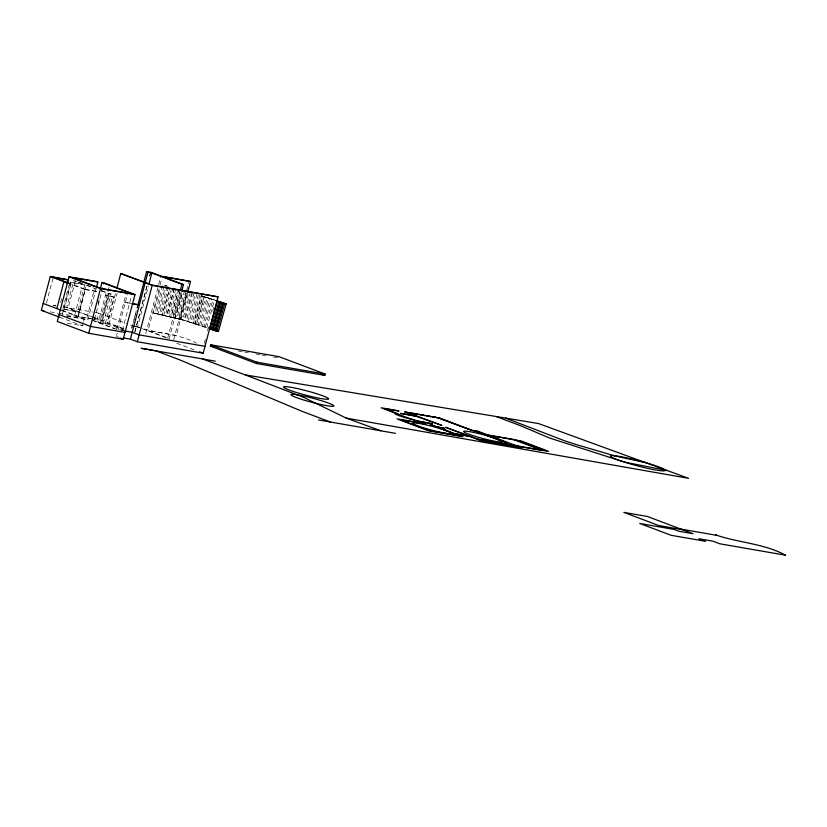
<?xml version="1.0" encoding="UTF-8"?>
<svg xmlns="http://www.w3.org/2000/svg" width="827" height="827" viewBox="0 0 827 827"><rect width="100%" height="100%" fill="white"/><g stroke="black" fill="none" stroke-linecap="round" stroke-linejoin="round"><path stroke-width="0.62" stroke-dasharray="4.13 3.1" d="M46.426 303.013L53.238 277.241M60.598 302.63L61.901 297.72M62.759 309.091L69.892 282.09L84.788 284.674L77.655 311.676L62.759 309.091L79.02 312.192L90.867 316.658M62.335 314.115L71.349 279.971M64.124 309.598L71.256 282.607L69.892 282.09M75.381 280.818L68.248 307.82L93.358 317.289M74.595 315.304L81.728 288.303M79.02 312.192L86.153 285.191L71.256 282.607M78.017 316.596L85.15 289.595L68.703 283.392M93.11 318.943L78.214 316.348L85.346 289.347L68.693 283.072M67.307 323.171L82.359 325.786L83.269 322.354M83.568 321.207L84.168 318.912L61.57 310.394M96.263 288.137L87.879 319.832L86.515 319.325L94.567 288.84M98.082 303.478L99.044 299.819M101.307 291.28L103.241 283.971M94.474 319.46L101.607 292.458M124.526 330.376L97.007 320.008L98.826 313.133L93.761 312.255M113.857 297.079L105.432 295.332L113.857 297.079L106.714 324.07L98.299 322.334L106.383 291.735M123.802 330.521L116.741 329.291L99.664 322.85L109.65 285.046M101.69 290.732L111.014 294.092L103.882 321.093L101.535 320.69L108.668 293.688L101.556 291.001M103.882 321.093L101.731 320.442L108.864 293.44M102.517 320.576L109.65 293.575M105.349 323.564L112.482 296.562M123.905 329.125L107.686 323.006L115.852 292.086M123.678 328.722L109.247 323.274L117.093 293.595M116.741 329.291L126.417 292.675M118.116 329.808L127.472 294.371M116.607 335.535L117.217 333.24M122.386 330.397L131.41 296.252M131.71 328.061L132.32 325.766L126.335 323.512M133.933 319.625L134.904 315.945M135.225 314.715L137.499 306.124M131.834 328.04L132.816 324.339M133.137 323.109L135.421 314.467M137.055 308.295L138.026 304.594M134.729 332.175L147.247 284.715M149.522 276.125L150.493 272.445M134.925 331.927L147.134 285.697M149.728 275.887L150.7 272.197M166.454 337.85L137.592 326.965L148.291 286.462M145.779 333.508L158.35 285.884M158.681 284.653L160.945 276.063M181.227 293.161L169.225 338.574L148.043 330.583L159.714 286.4M160.045 285.17L161.668 279.04M167.664 338.295L179.986 291.662M173.701 339.566L188.845 282.203M187.295 293.771L176.265 335.493L148.043 330.583M204.248 343.329L205.561 338.377M207.525 330.965L208.828 326.014M212.746 311.169L214.059 306.228M164.004 286.524L156.386 313.764L153.377 312.916L160.831 286.431M162.712 285.594L154.845 313.402L156.386 313.764M167.085 286.638L159.301 314.456L157.843 314.115L165.814 285.635L164.356 285.294M168.543 286.979L160.758 314.798L162.206 315.149L169.659 288.664M172.905 288.013L165.121 315.842L162.206 315.015L169.659 288.53M163.663 315.49L171.447 287.672M174.363 288.365L166.568 316.048L165.121 315.697L168.036 316.534L175.82 288.706M174.363 288.499L166.578 316.183L168.036 316.534M178.735 289.533L170.951 317.217L169.494 316.875L177.278 289.057M181.64 290.091L173.856 317.909L170.941 317.082L178.735 289.398M180.183 289.739L172.398 317.568L173.856 317.909M184.555 290.784L176.771 318.602L175.314 318.116L183.098 290.432M176.771 318.602L175.314 318.261L183.108 290.577M186.013 291.125L178.229 318.953L179.686 319.294L187.471 291.611M190.375 292.158L182.591 319.987L181.144 319.635L179.676 319.16L187.471 291.476M181.144 319.635L188.928 291.817M191.833 292.51L184.049 320.194L182.591 319.853L206.688 327.688M192.567 292.892L184.783 320.576L186.24 320.917M194.025 293.234L186.24 321.062L189.156 321.889M187.708 321.538L195.492 293.719M196.95 294.205L189.166 322.023L190.624 322.375M198.408 294.681L190.624 322.509L192.081 322.85M199.876 295.167L192.091 322.995L193.539 323.336L201.333 295.652L202.791 296.138L195.007 323.822M195.007 323.957L202.801 296.273L205.716 297.1L197.932 324.928L199.39 325.269M200.847 325.91L208.642 298.071L205.716 297.244L207.174 297.586L199.39 325.414L202.305 326.241M203.773 326.727L202.315 326.396L210.099 298.557L211.557 299.033L203.773 326.861L205.23 327.203M206.698 327.833L214.482 300.005L211.567 299.178L213.025 299.519L205.241 327.347L208.156 328.174M85.346 289.347L97.762 291.507M85.15 289.595L97.813 291.797M108.668 293.688L111.014 294.092M130.976 303.364L123.916 302.134L131.162 303.674M53.29 305.215L55.833 305.649M63.41 306.972L92.5 312.037M53.548 305.535L56.029 305.969M133.302 325.941L136.238 326.448L134.863 325.931C154.845 333.777 177.257 332.785 196.557 343.143M50.209 311.862L57.797 313.185M59.058 313.402L90.681 318.902M91.952 319.129L97.007 320.008M133.674 326.283L137.592 326.965M66.615 315.862L86.515 319.325M107.686 323.006L109.247 323.274M66.935 316.193L87.879 319.832M99.664 322.85L106.714 324.07M121.641 330.418L123.998 330.831M238.217 350.989L243.272 351.868M244.534 352.085L248.338 352.747M255.925 354.07L260.981 354.948M262.252 355.165L266.046 355.827M273.634 357.15L278.689 358.029M116.307 336.682L118.654 337.085M165.814 285.77L167.271 286.121L165.814 285.635M202.791 296.138L201.333 295.787L193.549 323.471L196.464 324.308L204.259 296.624L205.716 297.1M211.557 299.033L208.642 298.206L210.099 298.692M153.377 312.916L154.928 313.278M160.748 314.663L159.291 314.322L162.206 315.149M162.206 315.015L165.121 315.842M170.941 317.082L172.398 317.434M175.314 318.116L173.856 317.775L175.314 318.261M178.219 318.808L176.761 318.467L179.686 319.294M179.676 319.16L182.591 319.987M197.922 324.784L196.475 324.442L204.259 296.759L202.801 296.273M207.174 297.586L208.642 298.071M213.025 299.519L214.482 300.005M170.951 317.217L168.026 316.39L169.494 316.875M159.301 314.456L156.386 313.629L157.843 314.115M78.968 282.172L82.555 283.516M87.342 285.325L90.929 286.68M77.107 281.78L73.82 280.539L66.687 307.541L77.655 311.676M78.203 282.193L84.788 284.674M86.153 285.191L95.632 288.768M98.826 313.133L125.146 323.057M176.699 343.215L195.947 350.472M94.557 317.733L101.731 320.442M92.055 317.113L101.535 320.69M93.575 320.545L98.299 322.334M92.004 320.276L114.85 328.898M61.56 310.073L78.214 316.348M59.441 317.144L82.359 325.786"/><path stroke-width="1.24" d="M59.441 317.144L41.35 310.321L50.302 276.445L68.124 279.826L67.152 283.516M56.836 308.605L63.968 281.604M96.583 286.917L97.865 282.038L96.501 281.521L69.065 276.745L57.27 321.424L88.706 333.271L123.202 339.277L134.987 294.598L103.561 282.751L101.99 282.472L100.377 288.571M88.706 333.271L100.491 288.602L69.065 276.745M116.834 288.375L120.752 273.53L152.385 285.139L218.039 296.841L203.163 353.191L137.313 341.737L130.418 339.132L123.357 337.902M143.66 282.803L146.575 271.763L150.7 272.197L160.945 276.063L190.53 281.49L187.936 291.311M132.341 303.881L139.401 305.111L138.026 304.594L143.929 282.276M130.418 339.132L147.94 272.279L146.575 271.763M148.943 284.002L151.858 272.962L147.94 272.279M137.313 341.737L152.189 285.387L120.752 273.53M180.307 290.432L181.93 284.302L151.858 272.962M181.878 290.711L183.491 284.571L162.309 276.58L190.53 281.49M210.389 346.141L210.74 344.797L279.05 356.675L325.135 374.062L324.773 375.406L256.473 363.518L210.389 346.141L212.911 346.585M256.473 363.518L256.825 362.174L210.74 344.797M220.333 302.082L223.249 302.909L215.454 330.593L212.539 329.766L220.333 302.082L226.174 303.871L218.38 331.555L209.624 328.795L217.408 300.976L215.94 300.49M218.866 301.597L211.081 329.28L212.539 329.622L220.323 301.938L217.408 301.111L220.323 301.938M214.007 330.242L221.791 302.558M216.922 331.213L224.717 303.53L223.249 303.044L215.465 330.728L216.922 331.079M215.258 361.161L141.148 348.281L156.055 350.875L178.921 359.528L301.969 411.308L330.407 422.018M318.54 419.961L395.461 433.338M181.93 284.302L183.491 284.571M152.189 285.387L218.039 296.841M97.865 282.038L72.001 277.531L100.698 288.354L132.051 293.812L101.99 282.472M68.124 279.826L53.238 277.241L68.693 283.072M100.491 288.602L134.987 294.598M132.155 303.571L138.026 304.594M41.35 310.321L43.883 310.756M125.166 331.027L132.237 332.268L139.122 334.863L204.972 346.317M90.505 326.396L125.011 332.402M256.825 362.174L325.135 374.062M407.597 412.642L409.262 412.931L404.661 411.856L415.63 415.991L400.733 413.397L416.994 416.508L441.866 425.409L406.233 412.125M439.726 418.379L441.298 418.648L437.679 417.604L471.359 429.988L468.433 429.203M441.101 418.886L444.027 419.682L442.466 419.403M443.83 419.92L446.766 420.705L445.195 420.436M446.559 420.953L449.495 421.739L447.934 421.47M449.299 421.987L452.235 422.773L450.663 422.494M452.028 423.01L454.964 423.806L453.392 423.527M454.767 424.044L457.693 424.83L456.132 424.561M457.496 425.078L460.432 425.864L458.861 425.595M460.225 426.101L463.161 426.897L461.6 426.618M462.965 427.135L465.901 427.921L464.329 427.652M465.694 428.169L468.63 428.955L467.059 428.686M414.627 420.395L432.459 423.775L415.991 420.902L412.57 419.62A15.486 1.458 14.8 0 1 395.523 413.19L381.144 407.763L397.601 410.626L398.976 411.143L384.079 408.548L397.921 413.779A28.645 2.698 14.8 0 0 413.314 419.578L416.188 420.664M436.274 426.649L444.699 428.386L437.638 427.156M454.726 433.606L468.837 436.056M456.09 434.123L470.201 436.573M477.096 439.168L542.946 450.632L512.874 439.292L484.653 434.382L474.409 430.516M680.848 529.094L716.916 535.369L715.541 534.852C738.573 542.884 763.672 543.36 785.65 555.237L719.8 543.784L712.905 541.178L698.794 538.728L705.689 541.323L671.193 535.317L639.757 523.47L674.253 529.466L678.977 531.254L693.088 533.704L647.365 516.462L623.847 512.368L658.695 525.517L683.784 529.88M245.154 374.869L303.592 397.332L346.234 418.1L688.55 478.326L538.511 423.548L245.154 374.869L202.77 358.99M645.163 462.479L615.95 456.204L576.264 444.585A85.026 8.001 14.8 0 1 564.128 440.605L505.576 418.08M667.348 470.573L628.551 462.903A16.509 1.551 14.8 0 1 621.863 461.259L553.315 439.23A39.324 3.701 14.8 0 1 548.115 437.411L524.029 427.187A109.309 10.286 14.8 0 0 520.369 425.636L496.21 416.529M188.928 291.952L190.386 292.303L188.928 291.817M215.95 300.625L217.408 300.976M224.717 303.53L226.174 303.871M209.624 328.795L211.071 329.146M395.523 413.19L397.498 413.769M346.234 418.1L380.906 430.795M518.953 440.626L546.285 450.932M516.596 440.222L543.928 450.529M487.796 434.93L477.541 431.063L470.284 430.081L475.577 431.27L505.638 442.61L507.209 442.89L486.018 434.899L521.299 441.039L548.632 451.346L477.293 438.93L445.66 427.321L481.19 440.719L521.961 447.81L489.16 435.447M321.227 374.073L324.773 375.406M50.302 276.445L68.703 283.392M199.555 351.826L203.163 353.191M43.169 303.447L61.26 310.27M59.079 314.549L90.515 326.407M119.75 337.974L123.202 339.277M614.254 455.687L613.417 455.615A28.242 2.657 14.8 0 0 621.18 461.052L622.628 461.538A28.242 2.657 14.8 0 0 651.449 469.178A28.242 2.657 14.8 0 0 665.125 470.201L664.96 469.984A28.242 2.657 14.8 0 0 645.019 462.458L643.282 461.962A28.242 2.657 14.8 0 0 614.254 455.687M297.286 394.82L296.324 394.665A22.205 2.088 14.8 0 0 293.451 396.36A22.205 2.088 14.8 0 0 315.159 403.173L316.555 403.514A22.205 2.088 14.8 0 0 331.4 404.269A22.205 2.088 14.8 0 0 297.286 394.82M411.029 412.962L409.458 412.694L412.394 413.479L411.029 412.962M414.162 413.51L412.59 413.231L415.526 414.027L414.162 413.51M417.294 414.058L415.733 413.779L418.669 414.575L417.294 414.058M420.436 414.596L418.865 414.327L421.801 415.113L420.436 414.596M423.569 415.144L421.997 414.875L424.933 415.661L423.569 415.144M426.701 415.692L425.14 415.423L428.076 416.208L426.701 415.692M429.844 416.239L428.272 415.96L431.208 416.756L429.844 416.239M432.976 416.787L431.405 416.508L434.34 417.294L432.976 416.787M436.108 417.325L434.547 417.056L437.483 417.842L436.108 417.325M424.489 423.631L397.053 418.865L428.489 430.712L462.975 436.718L431.549 424.861L429.978 424.592L460.05 435.932L428.686 430.474L399.989 419.651L425.864 424.148L424.489 423.631M489.274 436.377L488.054 436.025A20.024 1.881 14.8 0 0 463.792 431.291A20.024 1.881 14.8 0 0 482.927 438.517A20.024 1.881 14.8 0 0 502.196 441.36L501.999 441.184A20.024 1.881 14.8 0 0 500.904 440.533L500.387 440.274A20.024 1.881 14.8 0 0 493.802 437.793L492.727 437.442A20.024 1.881 14.8 0 0 489.274 436.377M444.171 429.906L443.138 429.564A20.024 1.881 14.8 0 0 413.531 422.959A20.024 1.881 14.8 0 0 434.382 430.826A20.024 1.881 14.8 0 0 449.733 432.045L449.133 431.777A20.024 1.881 14.8 0 0 444.171 429.906M293.461 391.533A23.363 2.202 14.8 0 0 328.619 399.007A23.363 2.202 14.8 0 0 296.138 388.308A23.363 2.202 14.8 0 0 293.461 391.533"/></g></svg>
